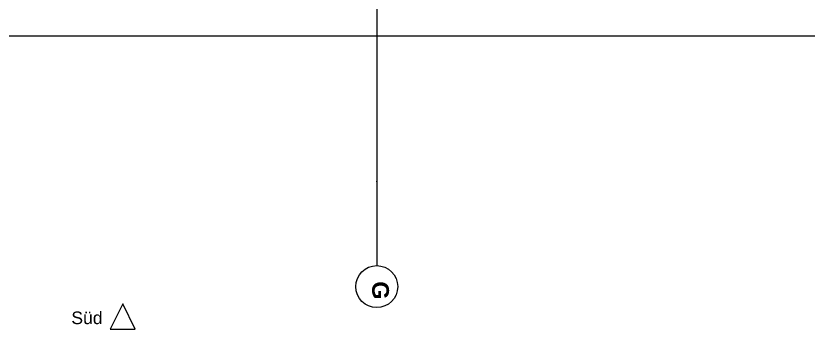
# Model space of a CAD drawing. Header units: metres. Extents: x -16782 to 57285, y -22997 to 18599.
# Drawn here: x 9652 to 19095, y -18068 to -14337 of the extents above; entities that cross this region are included whole.
import ezdxf
from ezdxf.enums import TextEntityAlignment as Align

# ---------------------------------------------------------------- set-up
doc = ezdxf.new("R2010")
doc.units = ezdxf.units.M
doc.header["$MEASUREMENT"] = 0
doc.set_wipeout_variables(frame=1)
doc.linetypes.add('Wipeout_Contour', pattern=[1, 0, -1])
doc.layers.add('11__100 Achsraster', color=7, linetype='Continuous')
doc.layers.add('852 Marker Ansicht', color=7, linetype='Continuous')
doc.styles.add('ERSTELLTER_STIL_2', font='arial.ttf')
doc.styles.add('ERSTELLTER_STIL_4', font='arialbd.ttf')
doc.linetypes.add('Grenze Bezirk', pattern='A,0,[2,22HAUS116_408 STG1 _ 1.Stock_IndexB_2026-08-161.Shx,S=0.001587,R=0,X=0,Y=0],-0.25,0', length=0.25)

# ---------------------------------------------------------------- blocks, each defined once
blk = doc.blocks.new('Ansicht_3_1', base_point=(-20.1343, -5.6799))
at = {"layer": '852 Marker Ansicht', "color": 7, "lineweight": 13, "insert": (6.6926, -6.2372), "char_height": 0.15, "attachment_point": 9, "style": 'ERSTELLTER_STIL_2'}
blk.add_mtext('\\A1;{\\pqr;\\pt0;\\fArial|b0|i0|c0|p0;\\W1.000000;Süd}', dxfattribs=at)
at = {"color": 254, "linetype": 'Wipeout_Contour', "lineweight": 0, "ltscale": 28.275493}
blk.add_wipeout([(6.7826, -6.2947), (7.0826, -6.2947), (6.9326, -5.9947)], dxfattribs=at).dxf.layer = '852 Marker Ansicht'
at = {"layer": '852 Marker Ansicht', "color": 7, "linetype": 'Continuous', "lineweight": 13, "flags": 128}
blk.add_lwpolyline([(6.7826, -6.2947), (7.0826, -6.2947), (6.9326, -5.9947)], close=True, dxfattribs=at)
blk = doc.blocks.new('Standard-Rastermarker_12')
at = {"layer": '11__100 Achsraster', "color": 8, "linetype": 'Grenze Bezirk', "lineweight": 5}
for p, q in [((1, 0), (34.397, 0)), ((34.397, 0), (35.397, 0))]:
    blk.add_line(p, q, dxfattribs=at)
at = {"layer": '11__100 Achsraster', "color": 8, "linetype": 'Continuous', "lineweight": 5}
blk.add_circle((35.647, 0), 0.25, dxfattribs=at)
at = {"layer": '11__100 Achsraster', "color": 8, "linetype": 'Grenze Bezirk', "lineweight": 5}
blk.add_point((34.397, 0), dxfattribs=at)
blk.add_point((34.397, 0), dxfattribs=at)
at = {"layer": '11__100 Achsraster', "color": 8, "lineweight": 5, "style": 'ERSTELLTER_STIL_4'}
for tag, p in [('AC_MarkerText_1_0', (-0.25, 0.1)), ('AC_MarkerText_1_1', (35.647, 0.1))]:
    blk.add_attdef(tag, text='', height=0.2, dxfattribs=at).set_placement(p, align=Align.TOP_CENTER)
blk = doc.blocks.new('Standard-Rastermarker_30')
at = {"layer": '11__100 Achsraster', "color": 8, "linetype": 'Grenze Bezirk', "lineweight": 5}
blk.add_line((1.0116, 0), (28.8867, 0), dxfattribs=at)
at = {"layer": '11__100 Achsraster', "color": 8, "lineweight": 5, "style": 'ERSTELLTER_STIL_4'}
blk.add_attdef('AC_MarkerText_1', text='', height=0.2, rotation=270, dxfattribs=at).set_placement((30.2941, -0.0457), align=Align.TOP_CENTER)

msp = doc.modelspace()

# ---------------------------------------------------------------- block references
at = {"layer": '11__100 Achsraster', "color": 7, "linetype": 'Continuous', "lineweight": 18}
ref = msp.add_blockref('Standard-Rastermarker_12', (13953.568, 18085.719), dxfattribs=dict(at, xscale=1000, yscale=1000, zscale=1000, rotation=270))
ref.add_attrib('AC_MarkerText_1_1', 'G', dxfattribs={"color": 8, "lineweight": 5, "height": 200, "rotation": 270, "style": 'ERSTELLTER_STIL_4'}).set_placement((14099.282, -17607.039), align=Align.TOP_CENTER)
at = {"layer": '11__100 Achsraster', "color": 7, "linetype": 'Continuous', "lineweight": 18, "xscale": 1000, "yscale": 1000, "zscale": 1000}
msp.add_blockref('Standard-Rastermarker_30', (6741.428, -14573.066), dxfattribs=at)
at = {"layer": '852 Marker Ansicht', "color": 51, "lineweight": 13, "true_color": 0xffffaf, "xscale": 1000, "yscale": 1000, "zscale": 1000}
msp.add_blockref('Ansicht_3_1', (-16140.696, -17452.982), dxfattribs=at)

doc.saveas('drawing.dxf')
